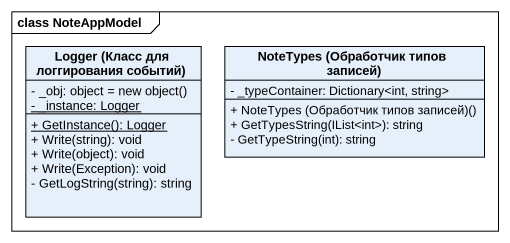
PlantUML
@startuml
mainframe class NoteAppModel
hide circle
hide empty members
skinparam classAttributeIconSize 0
class "Logger (Класс для логгирования событий)" as Logger_Класс_для {
  {field} - _obj: object = new object()
  {static} - _instance: Logger
  {static} + GetInstance(): Logger
  + Write(string): void
  + Write(object): void
  + Write(Exception): void
  - GetLogString(string): string
}
class "NoteTypes (Обработчик типов записей)" as NoteTypes_Обработчик_типов {
  - _typeContainer: Dictionary<int, string>
  + NoteTypes (Обработчик типов записей)()
  + GetTypesString(IList<int>): string
  - GetTypeString(int): string
}
@enduml
